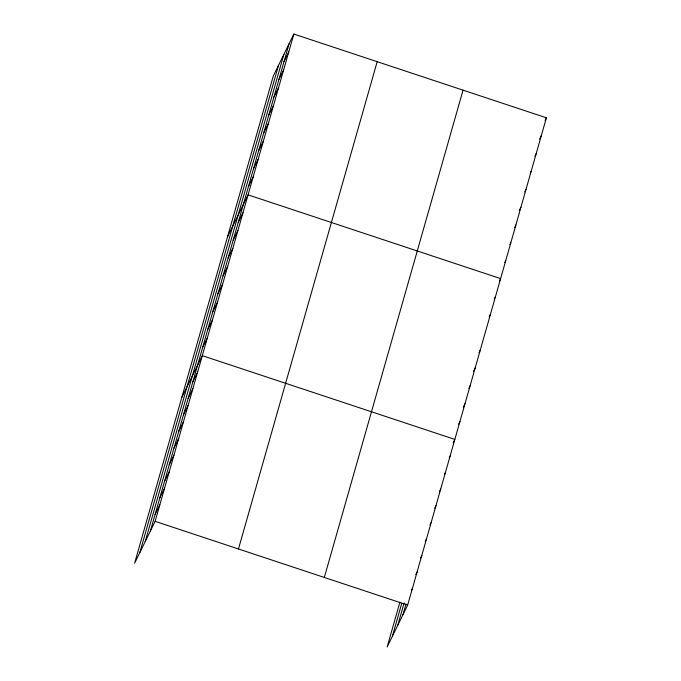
<?xml version="1.0" encoding="UTF-8"?>
<svg xmlns="http://www.w3.org/2000/svg" width="681" height="681" viewBox="0 0 681 681"><rect width="100%" height="100%" fill="white"/><g stroke="black" fill="none" stroke-linecap="round" stroke-linejoin="round"><path stroke-width="1.02" d="M139.826 552.563L278.546 65.274M145.189 541.608L283.909 54.318M150.399 530.967L289.119 43.678M293.843 34.05L273.336 75.914L134.608 563.204L155.123 521.34L293.843 34.05L546.392 117.796L407.664 605.086L387.157 646.95L399.926 602.123M238.461 548.98L377.18 61.69M324.326 577.454L463.046 90.164M392.367 636.318L401.807 603.179M397.738 625.354L404.122 602.94M402.948 614.722L406.004 603.996M284.037 61.545L288.753 51.918M278.946 79.413L283.671 69.785M273.864 97.281L278.58 87.653M268.774 115.149L273.498 105.521M263.692 133.016L268.408 123.389M258.601 150.884L263.326 141.256M253.519 168.752L258.235 159.124M248.429 186.62L253.145 176.992M227.556 236.716L248.063 194.86L500.612 278.606L499.326 281.227M238.256 222.355L242.972 212.727M233.174 240.223L237.89 230.587M228.084 258.09L232.8 248.454M223.002 275.958L227.718 266.322M217.911 293.826L222.627 284.19M212.83 311.694L217.545 302.058M207.739 329.561L212.455 319.925M202.649 347.429L207.373 337.793M181.776 397.525L202.283 355.661L454.831 439.407L453.12 442.914M192.851 381.862L197.567 372.226M188.135 398.428L192.851 388.8M183.419 414.993L188.135 405.365M178.703 431.567L183.419 421.931M173.987 448.132L178.703 438.504M169.271 464.697L173.987 455.07M164.547 481.271L169.271 471.635M159.831 497.837L164.555 488.209M155.115 514.402L159.839 504.774M545.098 120.426L546.392 117.796M539.582 139.171L541.301 135.664M534.925 156.162L536.219 153.531M530.269 173.153L531.129 171.399M524.753 191.897L526.038 189.267M519.237 210.633L520.956 207.135M514.581 227.633L515.866 225.002M509.924 244.624L510.784 242.87M504.842 262.491L505.694 260.738M494.236 299.095L495.521 296.473M489.154 316.963L490.439 314.341M478.981 352.698L480.267 350.077M473.465 371.443L475.176 367.944M468.809 388.434L470.094 385.812M463.293 407.178L465.004 403.68M458.628 424.169L459.922 421.548M449.256 457.726L450.115 455.981M444.54 474.299L445.4 472.546M439.398 491.742L440.684 489.111M434.682 508.307L435.968 505.685M429.966 524.881L431.252 522.25M425.25 541.446L426.536 538.816M420.526 558.011L421.82 555.39M415.81 574.577L417.104 571.955M411.528 590.274L412.38 588.52M155.123 521.34L407.664 605.086"/></g></svg>
